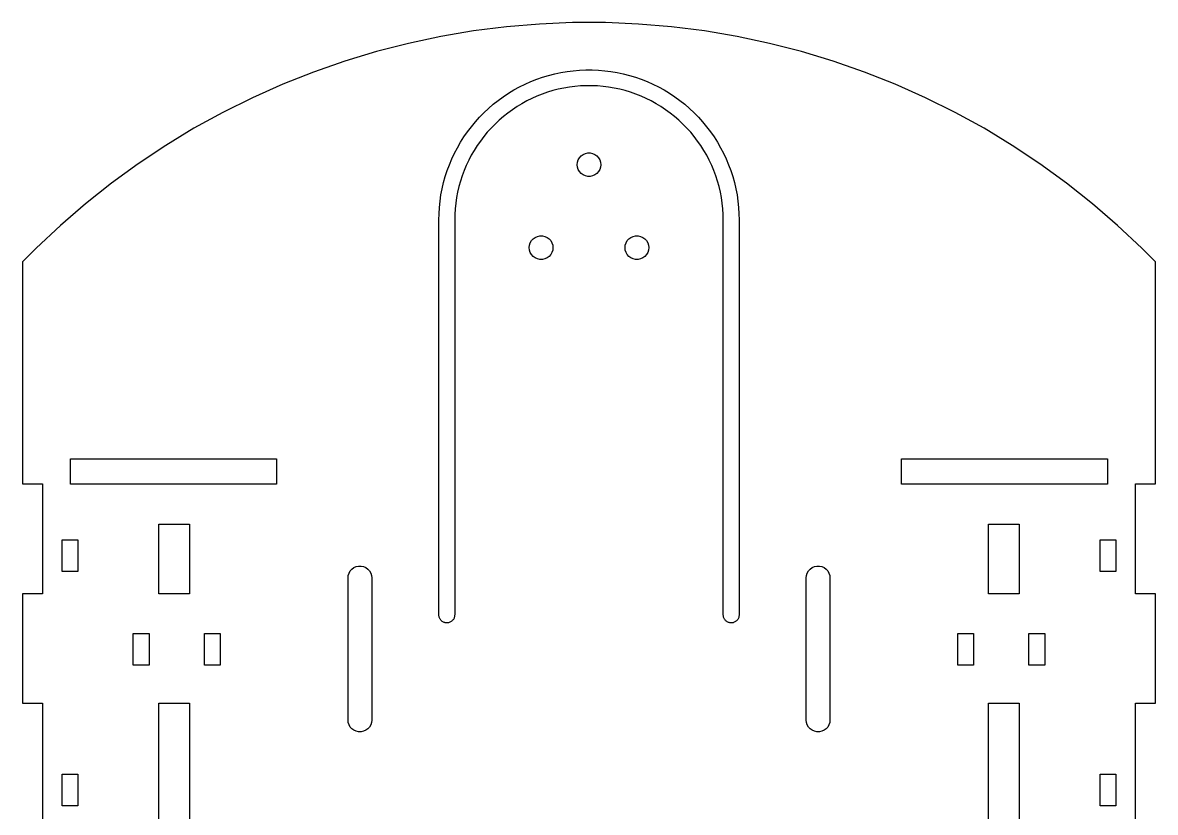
# Model space of a CAD drawing. Header units: metres. Extents: x -72 to 72, y -100 to 100.
# Drawn here: x -71.7 to 71.7, y 0 to 100 of the extents above; entities that cross this region are included whole.
import ezdxf

# ---------------------------------------------------------------- set-up
doc = ezdxf.new("R2010")
doc.units = ezdxf.units.M

msp = doc.modelspace()

# ---------------------------------------------------------------- linework, layer by layer
for p, q in [((-14.6083, 98.9272), (-18.7381, 98.2287)), ((-10.4528, 99.4522), (-14.6083, 98.9272)), ((-6.27904, 99.8027), (-10.4528, 99.4522)), ((-2.09424, 99.9781), (-6.27904, 99.8027)), ((2.09424, 99.9781), (-2.09424, 99.9781)), ((6.27904, 99.8027), (2.09424, 99.9781)), ((10.4528, 99.4522), (6.27904, 99.8027)), ((14.6083, 98.9272), (10.4528, 99.4522)), ((18.7381, 98.2287), (14.6083, 98.9272)), ((-18.7381, 98.2287), (-22.8351, 97.3579)), ((22.8351, 97.3579), (18.7381, 98.2287)), ((-26.892, 96.3163), (-30.9017, 95.1056)), ((-22.8351, 97.3579), (-26.892, 96.3163)), ((26.892, 96.3163), (22.8351, 97.3579)), ((30.9017, 95.1056), (26.892, 96.3163)), ((-30.9017, 95.1056), (-34.8572, 93.7282)), ((34.8572, 93.7282), (30.9017, 95.1056)), ((-34.8572, 93.7282), (-38.7516, 92.1863)), ((-5.87131, 93.0701), (-5.10945, 93.3001)), ((-5.10945, 93.3001), (-4.33864, 93.498)), ((-4.33864, 93.498), (-3.56023, 93.6635)), ((-3.56023, 93.6635), (-2.77556, 93.7962)), ((-2.77556, 93.7962), (-1.98602, 93.8959)), ((-1.98602, 93.8959), (-1.19299, 93.9625)), ((-1.19299, 93.9625), (-0.39789, 93.9958)), ((-0.39789, 93.9958), (0.3979, 93.9958)), ((0.3979, 93.9958), (1.19301, 93.9625)), ((1.19301, 93.9625), (1.98604, 93.8959)), ((1.98604, 93.8959), (2.77557, 93.7962)), ((2.77557, 93.7962), (3.56024, 93.6635)), ((3.56024, 93.6635), (4.33865, 93.498)), ((4.33865, 93.498), (5.10947, 93.3001)), ((5.10947, 93.3001), (5.87132, 93.0701)), ((38.7516, 92.1863), (34.8572, 93.7282)), ((-38.7516, 92.1863), (-42.5779, 90.4827)), ((-9.49997, 91.4545), (-8.8026, 91.8379)), ((-8.8026, 91.8379), (-8.08978, 92.1917)), ((-8.08978, 92.1917), (-7.36278, 92.5154)), ((-7.36278, 92.5154), (-6.62285, 92.8083)), ((-6.62285, 92.8083), (-5.87131, 93.0701)), ((-2.48338, 91.8176), (-3.18546, 91.6989)), ((-1.77696, 91.9069), (-2.48338, 91.8176)), ((-1.06741, 91.9664), (-1.77696, 91.9069)), ((-0.356, 91.9963), (-1.06741, 91.9664)), ((0.35602, 91.9963), (-0.356, 91.9963)), ((1.06743, 91.9664), (0.35602, 91.9963)), ((1.77698, 91.9069), (1.06743, 91.9664)), ((2.4834, 91.8176), (1.77698, 91.9069)), ((3.18547, 91.6989), (2.4834, 91.8176)), ((5.87132, 93.0701), (6.62286, 92.8083)), ((6.62286, 92.8083), (7.36279, 92.5154)), ((7.36279, 92.5154), (8.0898, 92.1917)), ((8.0898, 92.1917), (8.80261, 91.8379)), ((8.80261, 91.8379), (9.49998, 91.4545)), ((42.5779, 90.4827), (38.7516, 92.1863)), ((-42.5779, 90.4827), (-46.3296, 88.6203)), ((-11.4874, 90.1341), (-10.8435, 90.6018)), ((-10.8435, 90.6018), (-10.1807, 91.0422)), ((-10.1807, 91.0422), (-9.49997, 91.4545)), ((-7.23822, 90.382), (-7.87601, 90.0655)), ((-6.58774, 90.6717), (-7.23822, 90.382)), ((-5.9257, 90.9338), (-6.58774, 90.6717)), ((-5.25327, 91.168), (-5.9257, 90.9338)), ((-4.57161, 91.3737), (-5.25327, 91.168)), ((-3.88194, 91.5508), (-4.57161, 91.3737)), ((-3.18546, 91.6989), (-3.88194, 91.5508)), ((3.88196, 91.5508), (3.18547, 91.6989)), ((4.57162, 91.3737), (3.88196, 91.5508)), ((5.25328, 91.168), (4.57162, 91.3737)), ((5.92572, 90.9338), (5.25328, 91.168)), ((6.58775, 90.6717), (5.92572, 90.9338)), ((7.23824, 90.382), (6.58775, 90.6717)), ((7.87602, 90.0655), (7.23824, 90.382)), ((9.49998, 91.4545), (10.1807, 91.0422)), ((10.1807, 91.0422), (10.8436, 90.6018)), ((10.8436, 90.6018), (11.4874, 90.1341)), ((46.3296, 88.6203), (42.5779, 90.4827)), ((-13.2936, 88.575), (-12.7135, 89.1198)), ((-12.7135, 89.1198), (-12.111, 89.6397)), ((-12.111, 89.6397), (-11.4874, 90.1341)), ((-9.7021, 88.9595), (-10.2782, 88.541)), ((-9.10904, 89.3536), (-9.7021, 88.9595)), ((-8.49997, 89.7224), (-9.10904, 89.3536)), ((-7.87601, 90.0655), (-8.49997, 89.7224)), ((8.49998, 89.7224), (7.87602, 90.0655)), ((9.10905, 89.3536), (8.49998, 89.7224)), ((9.70212, 88.9595), (9.10905, 89.3536)), ((10.2782, 88.541), (9.70212, 88.9595)), ((11.4874, 90.1341), (12.1111, 89.6397)), ((12.1111, 89.6397), (12.7135, 89.1198)), ((12.7135, 89.1198), (13.2936, 88.575)), ((-46.3296, 88.6203), (-50, 86.6025)), ((-14.3829, 87.415), (-13.8504, 88.0064)), ((-13.8504, 88.0064), (-13.2936, 88.575)), ((-11.3752, 87.6335), (-11.8943, 87.146)), ((-10.8362, 88.0987), (-11.3752, 87.6335)), ((-10.2782, 88.541), (-10.8362, 88.0987)), ((10.8362, 88.0987), (10.2782, 88.541)), ((11.3752, 87.6335), (10.8362, 88.0987)), ((11.8943, 87.146), (11.3752, 87.6335)), ((13.2936, 88.575), (13.8504, 88.0064)), ((13.8504, 88.0064), (14.3829, 87.415)), ((50, 86.6025), (46.3296, 88.6203)), ((-50, 86.6025), (-53.5827, 84.4328)), ((-15.8255, 85.5144), (-15.3713, 86.1679)), ((-15.3713, 86.1679), (-14.8902, 86.8018)), ((-14.8902, 86.8018), (-14.3829, 87.415)), ((-12.8689, 86.1081), (-13.3228, 85.5595)), ((-12.3924, 86.6373), (-12.8689, 86.1081)), ((-11.8943, 87.146), (-12.3924, 86.6373)), ((12.3925, 86.6373), (11.8943, 87.146)), ((12.8689, 86.1081), (12.3925, 86.6373)), ((13.3228, 85.5595), (12.8689, 86.1081)), ((14.3829, 87.415), (14.8902, 86.8018)), ((14.8902, 86.8018), (15.3713, 86.1679)), ((15.3713, 86.1679), (15.8255, 85.5144)), ((53.5827, 84.4328), (50, 86.6025)), ((-16.6498, 84.1533), (-16.2519, 84.8425)), ((-16.2519, 84.8425), (-15.8255, 85.5144)), ((-13.7533, 84.9923), (-14.1596, 84.4077)), ((-13.3228, 85.5595), (-13.7533, 84.9923)), ((13.7533, 84.9923), (13.3228, 85.5595)), ((14.1597, 84.4077), (13.7533, 84.9923)), ((15.8255, 85.5144), (16.2519, 84.8425)), ((16.2519, 84.8425), (16.6498, 84.1533)), ((-53.5827, 84.4328), (-57.0714, 82.1149)), ((-17.3574, 82.728), (-17.0185, 83.4481)), ((-17.0185, 83.4481), (-16.6498, 84.1533)), ((-14.8972, 83.1898), (-15.2271, 82.5588)), ((-14.5412, 83.8065), (-14.8972, 83.1898)), ((-14.1596, 84.4077), (-14.5412, 83.8065)), ((-1.00368, 83.1147), (-0.74997, 83.299)), ((-0.74997, 83.299), (-0.4635, 83.4266)), ((-0.4635, 83.4266), (-0.15677, 83.4918)), ((-0.15677, 83.4918), (0.15678, 83.4918)), ((0.15678, 83.4918), (0.46352, 83.4266)), ((0.46352, 83.4266), (0.75, 83.299)), ((0.75, 83.299), (1.00369, 83.1147)), ((14.5412, 83.8065), (14.1597, 84.4077)), ((14.8972, 83.1898), (14.5412, 83.8065)), ((15.2271, 82.5588), (14.8972, 83.1898)), ((16.6498, 84.1533), (17.0185, 83.4481)), ((17.0185, 83.4481), (17.3574, 82.728)), ((57.0714, 82.1149), (53.5827, 84.4328)), ((-57.0714, 82.1149), (-60.4599, 79.653)), ((-17.9431, 81.2485), (-17.6657, 81.9944)), ((-17.6657, 81.9944), (-17.3574, 82.728)), ((-15.5303, 81.9145), (-15.8062, 81.2581)), ((-15.2271, 82.5588), (-15.5303, 81.9145)), ((-1.49997, 82), (-1.46719, 82.3119)), ((-1.46719, 81.6881), (-1.49997, 82)), ((-1.46719, 82.3119), (-1.3703, 82.6101)), ((-1.3703, 82.6101), (-1.2135, 82.8817)), ((-1.2135, 82.8817), (-1.00368, 83.1147)), ((1.00369, 83.1147), (1.21352, 82.8817)), ((1.21352, 82.8817), (1.37032, 82.6101)), ((1.37032, 82.6101), (1.46721, 82.3119)), ((1.46721, 82.3119), (1.5, 82)), ((1.5, 82), (1.46721, 81.6881)), ((15.5303, 81.9145), (15.2271, 82.5588)), ((15.8062, 81.2581), (15.5303, 81.9145)), ((17.3574, 82.728), (17.6657, 81.9944)), ((17.6657, 81.9944), (17.9431, 81.2485)), ((60.4599, 79.653), (57.0714, 82.1149)), ((-18.4031, 79.7251), (-18.1891, 80.4916)), ((-18.1891, 80.4916), (-17.9431, 81.2485)), ((-16.0544, 80.5907), (-16.2744, 79.9135)), ((-15.8062, 81.2581), (-16.0544, 80.5907)), ((-1.3703, 81.3899), (-1.46719, 81.6881)), ((-1.2135, 81.1183), (-1.3703, 81.3899)), ((-1.00368, 80.8853), (-1.2135, 81.1183)), ((-0.74999, 80.701), (-1.00368, 80.8853)), ((-0.4635, 80.5734), (-0.74999, 80.701)), ((-0.15677, 80.5082), (-0.4635, 80.5734)), ((0.15678, 80.5082), (-0.15677, 80.5082)), ((0.46352, 80.5734), (0.15678, 80.5082)), ((0.75, 80.701), (0.46352, 80.5734)), ((1.00369, 80.8853), (0.75, 80.701)), ((1.21352, 81.1183), (1.00369, 80.8853)), ((1.37032, 81.3899), (1.21352, 81.1183)), ((1.46721, 81.6881), (1.37032, 81.3899)), ((16.0544, 80.5907), (15.8062, 81.2581)), ((16.2744, 79.9135), (16.0544, 80.5907)), ((17.9431, 81.2485), (18.1891, 80.4916)), ((18.1891, 80.4916), (18.4031, 79.7251)), ((-60.4599, 79.653), (-63.7424, 77.0513)), ((-18.7339, 78.1686), (-18.5848, 78.9503)), ((-18.5848, 78.9503), (-18.4031, 79.7251)), ((-16.4659, 79.2277), (-16.6285, 78.5345)), ((-16.2744, 79.9135), (-16.4659, 79.2277)), ((16.4659, 79.2277), (16.2744, 79.9135)), ((16.6285, 78.5345), (16.4659, 79.2277)), ((18.4031, 79.7251), (18.5848, 78.9503)), ((18.5848, 78.9503), (18.7339, 78.1686)), ((63.7424, 77.0513), (60.4599, 79.653)), ((-18.8502, 77.3813), (-18.7339, 78.1686)), ((-16.7619, 77.8351), (-16.8659, 77.1307)), ((-16.6285, 78.5345), (-16.7619, 77.8351)), ((16.7619, 77.8351), (16.6285, 78.5345)), ((16.8659, 77.1307), (16.7619, 77.8351)), ((18.7339, 78.1686), (18.8502, 77.3813)), ((-63.7424, 77.0513), (-66.9131, 74.3145)), ((-18.9833, 75.7956), (-18.9333, 76.5899)), ((-18.9333, 76.5899), (-18.8502, 77.3813)), ((-16.9404, 76.4225), (-16.9851, 75.7119)), ((-16.8659, 77.1307), (-16.9404, 76.4225)), ((16.9404, 76.4225), (16.8659, 77.1307)), ((16.9851, 75.7119), (16.9404, 76.4225)), ((18.8502, 77.3813), (18.9333, 76.5899)), ((18.9333, 76.5899), (18.9833, 75.7956)), ((66.9131, 74.3145), (63.7424, 77.0513)), ((-19, 75), (-18.9833, 75.7956)), ((-18.9991, 24.9581), (-19, 75)), ((-16.9851, 75.7119), (-17, 75)), ((-17, 75), (-17, 25)), ((17, 75), (16.9851, 75.7119)), ((17.0009, 24.9581), (17, 75)), ((18.9833, 75.7956), (19, 75)), ((19, 75), (19, 25)), ((-66.9131, 74.3145), (-69.9663, 71.4473)), ((69.9663, 71.4473), (66.9131, 74.3145)), ((-7.56216, 71.5), (-7.52939, 71.8119)), ((-7.52939, 71.8119), (-7.4325, 72.1101)), ((-7.4325, 72.1101), (-7.2757, 72.3817)), ((-7.2757, 72.3817), (-7.06587, 72.6147)), ((-7.06587, 72.6147), (-6.81216, 72.799)), ((-6.81216, 72.799), (-6.5257, 72.9266)), ((-6.5257, 72.9266), (-6.21896, 72.9918)), ((-6.21896, 72.9918), (-5.90538, 72.9918)), ((-5.90538, 72.9918), (-5.59865, 72.9266)), ((-5.59865, 72.9266), (-5.31216, 72.799)), ((-5.31216, 72.799), (-5.05847, 72.6147)), ((-5.05847, 72.6147), (-4.84865, 72.3817)), ((-4.84865, 72.3817), (-4.69185, 72.1101)), ((-4.69185, 72.1101), (-4.59496, 71.8119)), ((-4.59496, 71.8119), (-4.56216, 71.5)), ((4.56216, 71.5), (4.59496, 71.8119)), ((4.59496, 71.8119), (4.69185, 72.1101)), ((4.69185, 72.1101), (4.84865, 72.3817)), ((4.84865, 72.3817), (5.05847, 72.6147)), ((5.05847, 72.6147), (5.31216, 72.799)), ((5.31216, 72.799), (5.59865, 72.9266)), ((5.59865, 72.9266), (5.90538, 72.9918)), ((5.90538, 72.9918), (6.21896, 72.9918)), ((6.21896, 72.9918), (6.5257, 72.9266)), ((6.5257, 72.9266), (6.81216, 72.799)), ((6.81216, 72.799), (7.06587, 72.6147)), ((7.06587, 72.6147), (7.2757, 72.3817)), ((7.2757, 72.3817), (7.4325, 72.1101)), ((7.4325, 72.1101), (7.52939, 71.8119)), ((7.52939, 71.8119), (7.56216, 71.5)), ((-69.9663, 71.4473), (-71.686, 69.6912)), ((-7.52939, 71.1881), (-7.56216, 71.5)), ((-7.4325, 70.8899), (-7.52939, 71.1881)), ((-7.2757, 70.6183), (-7.4325, 70.8899)), ((-7.06587, 70.3853), (-7.2757, 70.6183)), ((-6.81216, 70.201), (-7.06587, 70.3853)), ((-5.05847, 70.3853), (-5.31216, 70.201)), ((-4.84865, 70.6183), (-5.05847, 70.3853)), ((-4.69185, 70.8899), (-4.84865, 70.6183)), ((-4.59496, 71.1881), (-4.69185, 70.8899)), ((-4.56216, 71.5), (-4.59496, 71.1881)), ((4.59494, 71.1881), (4.56216, 71.5)), ((4.69183, 70.8899), (4.59494, 71.1881)), ((4.84863, 70.6183), (4.69183, 70.8899)), ((5.05846, 70.3853), (4.84863, 70.6183)), ((5.31215, 70.201), (5.05846, 70.3853)), ((7.06586, 70.3853), (6.81215, 70.201)), ((7.27568, 70.6183), (7.06586, 70.3853)), ((7.43248, 70.8899), (7.27568, 70.6183)), ((7.52937, 71.1881), (7.43248, 70.8899)), ((7.56216, 71.5), (7.52937, 71.1881)), ((71.686, 69.6912), (69.9663, 71.4473)), ((-71.686, 69.6912), (-71.686, 41.6)), ((-6.5257, 70.0734), (-6.81216, 70.201)), ((-6.21896, 70.0082), (-6.5257, 70.0734)), ((-5.90538, 70.0082), (-6.21896, 70.0082)), ((-5.59865, 70.0734), (-5.90538, 70.0082)), ((-5.31216, 70.201), (-5.59865, 70.0734)), ((5.59863, 70.0734), (5.31215, 70.201)), ((5.90536, 70.0082), (5.59863, 70.0734)), ((6.21895, 70.0082), (5.90536, 70.0082)), ((6.52568, 70.0734), (6.21895, 70.0082)), ((6.81215, 70.201), (6.52568, 70.0734)), ((71.686, 41.6001), (71.686, 69.6912)), ((-65.636, 41.55), (-65.636, 44.75)), ((-65.636, 44.75), (-39.55, 44.75)), ((-39.55, 44.75), (-39.55, 41.55)), ((39.55, 41.55), (39.55, 44.75)), ((39.55, 44.75), (65.636, 44.75)), ((65.636, 44.75), (65.636, 41.55)), ((-71.686, 41.6), (-69.1533, 41.6001)), ((-69.1533, 41.6001), (-69.1533, 27.6665)), ((69.1532, 41.6), (71.686, 41.6001)), ((69.1533, 27.6665), (69.1532, 41.6)), ((-39.55, 41.55), (-65.636, 41.55)), ((65.636, 41.55), (39.55, 41.55)), ((-54.451, 36.5), (-50.571, 36.5001)), ((-54.4509, 27.6665), (-54.451, 36.5)), ((-50.571, 36.5001), (-50.571, 27.6665)), ((50.5709, 36.5), (54.4509, 36.5001)), ((50.571, 27.6665), (50.5709, 36.5)), ((54.4509, 36.5001), (54.4509, 27.6665)), ((-66.686, 30.5), (-66.686, 34.5)), ((-66.686, 34.5), (-64.686, 34.5)), ((-64.686, 34.5), (-64.686, 30.5)), ((64.686, 30.5), (64.686, 34.5)), ((64.686, 34.5), (66.686, 34.5)), ((66.686, 34.5), (66.686, 30.5)), ((-64.686, 30.5), (-66.686, 30.5)), ((-30.4672, 30.0119), (-30.3703, 30.3101)), ((-30.3703, 30.3101), (-30.2135, 30.5817)), ((-30.2135, 30.5817), (-30.0037, 30.8147)), ((-30.0037, 30.8147), (-29.75, 30.999)), ((-29.75, 30.999), (-29.4635, 31.1266)), ((-29.4635, 31.1266), (-29.1568, 31.1918)), ((-29.1568, 31.1918), (-28.8432, 31.1918)), ((-28.8432, 31.1918), (-28.5365, 31.1266)), ((-28.5365, 31.1266), (-28.25, 30.999)), ((-28.25, 30.999), (-27.9963, 30.8147)), ((-27.9963, 30.8147), (-27.7865, 30.5817)), ((-27.7865, 30.5817), (-27.6297, 30.3101)), ((-27.6297, 30.3101), (-27.5328, 30.0119)), ((27.5328, 30.0119), (27.6297, 30.3101)), ((27.6297, 30.3101), (27.7865, 30.5817)), ((27.7865, 30.5817), (27.9963, 30.8147)), ((27.9963, 30.8147), (28.25, 30.999)), ((28.25, 30.999), (28.5365, 31.1266)), ((28.5365, 31.1266), (28.8432, 31.1918)), ((28.8432, 31.1918), (29.1568, 31.1918)), ((29.1568, 31.1918), (29.4635, 31.1266)), ((29.4635, 31.1266), (29.75, 30.999)), ((29.75, 30.999), (30.0037, 30.8147)), ((30.0037, 30.8147), (30.2135, 30.5817)), ((30.2135, 30.5817), (30.3703, 30.3101)), ((30.3703, 30.3101), (30.4672, 30.0119)), ((66.686, 30.5), (64.686, 30.5)), ((-30.5, 29.7), (-30.4672, 30.0119)), ((-30.5, 11.7), (-30.5, 29.7)), ((-27.5328, 30.0119), (-27.5, 29.7)), ((-27.5, 29.7), (-27.5, 11.7)), ((27.5, 29.7), (27.5328, 30.0119)), ((27.5, 11.7), (27.5, 29.7)), ((30.4672, 30.0119), (30.5, 29.7)), ((30.5, 29.7), (30.5, 11.7)), ((-69.1533, 27.6665), (-71.686, 27.6665)), ((-71.686, 27.6665), (-71.686, 13.8333)), ((-50.571, 27.6665), (-54.4509, 27.6665)), ((54.4509, 27.6665), (50.571, 27.6665)), ((71.686, 27.6665), (69.1533, 27.6665)), ((71.686, 13.8334), (71.686, 27.6665)), ((-18.9921, 24.8747), (-18.9991, 24.9581)), ((-18.9781, 24.7921), (-18.9921, 24.8747)), ((-18.9573, 24.711), (-18.9781, 24.7921)), ((-18.9298, 24.6319), (-18.9573, 24.711)), ((-18.8957, 24.5554), (-18.9298, 24.6319)), ((-18.8554, 24.482), (-18.8957, 24.5554)), ((-18.809, 24.4122), (-18.8554, 24.482)), ((-18.757, 24.3466), (-18.809, 24.4122)), ((-17.2163, 24.3789), (-17.271, 24.3155)), ((-17.1671, 24.4466), (-17.2163, 24.3789)), ((-17.1237, 24.5182), (-17.1671, 24.4466)), ((-17.0864, 24.5933), (-17.1237, 24.5182)), ((-17.0556, 24.6711), (-17.0864, 24.5933)), ((-17.0314, 24.7513), (-17.0556, 24.6711)), ((-17.014, 24.8332), (-17.0314, 24.7513)), ((-17.0035, 24.9163), (-17.014, 24.8332)), ((-17, 25), (-17.0035, 24.9163)), ((17.0079, 24.8747), (17.0009, 24.9581)), ((17.0218, 24.7921), (17.0079, 24.8747)), ((17.0427, 24.711), (17.0218, 24.7921)), ((17.0702, 24.6319), (17.0427, 24.711)), ((17.1043, 24.5554), (17.0702, 24.6319)), ((17.1446, 24.482), (17.1043, 24.5554)), ((17.191, 24.4122), (17.1446, 24.482)), ((17.243, 24.3466), (17.191, 24.4122)), ((18.7837, 24.3789), (18.7289, 24.3155)), ((18.8329, 24.4466), (18.7837, 24.3789)), ((18.8763, 24.5182), (18.8329, 24.4466)), ((18.9135, 24.5933), (18.8763, 24.5182)), ((18.9444, 24.6711), (18.9135, 24.5933)), ((18.9686, 24.7513), (18.9444, 24.6711)), ((18.986, 24.8332), (18.9686, 24.7513)), ((18.9965, 24.9163), (18.986, 24.8332)), ((19, 25), (18.9965, 24.9163)), ((-18.6997, 24.2855), (-18.757, 24.3466)), ((-18.6374, 24.2295), (-18.6997, 24.2855)), ((-18.5707, 24.1789), (-18.6374, 24.2295)), ((-18.5, 24.134), (-18.5707, 24.1789)), ((-18.4258, 24.0952), (-18.5, 24.134)), ((-18.3486, 24.0627), (-18.4258, 24.0952)), ((-18.2689, 24.0368), (-18.3486, 24.0627)), ((-18.1874, 24.0177), (-18.2689, 24.0368)), ((-18.1045, 24.0055), (-18.1874, 24.0177)), ((-18.0209, 24.0002), (-18.1045, 24.0055)), ((-17.9372, 24.002), (-18.0209, 24.0002)), ((-17.8539, 24.0107), (-17.9372, 24.002)), ((-17.7716, 24.0264), (-17.8539, 24.0107)), ((-17.691, 24.049), (-17.7716, 24.0264)), ((-17.6125, 24.0781), (-17.691, 24.049)), ((-17.5367, 24.1138), (-17.6125, 24.0781)), ((-17.4642, 24.1557), (-17.5367, 24.1138)), ((-17.3954, 24.2035), (-17.4642, 24.1557)), ((-17.3309, 24.2569), (-17.3954, 24.2035)), ((-17.271, 24.3155), (-17.3309, 24.2569)), ((17.3003, 24.2855), (17.243, 24.3466)), ((17.3625, 24.2295), (17.3003, 24.2855)), ((17.4293, 24.1789), (17.3625, 24.2295)), ((17.5, 24.134), (17.4293, 24.1789)), ((17.5742, 24.0952), (17.5, 24.134)), ((17.6514, 24.0627), (17.5742, 24.0952)), ((17.7311, 24.0368), (17.6514, 24.0627)), ((17.8126, 24.0177), (17.7311, 24.0368)), ((17.8954, 24.0055), (17.8126, 24.0177)), ((17.979, 24.0002), (17.8954, 24.0055)), ((18.0628, 24.002), (17.979, 24.0002)), ((18.1461, 24.0107), (18.0628, 24.002)), ((18.2283, 24.0264), (18.1461, 24.0107)), ((18.309, 24.049), (18.2283, 24.0264)), ((18.3875, 24.0781), (18.309, 24.049)), ((18.4633, 24.1138), (18.3875, 24.0781)), ((18.5358, 24.1557), (18.4633, 24.1138)), ((18.6046, 24.2035), (18.5358, 24.1557)), ((18.6691, 24.2569), (18.6046, 24.2035)), ((18.7289, 24.3155), (18.6691, 24.2569)), ((-57.686, 18.6667), (-57.686, 22.6667)), ((-57.686, 22.6667), (-55.686, 22.6667)), ((-55.686, 22.6667), (-55.686, 18.6667)), ((-48.686, 18.6667), (-48.686, 22.6667)), ((-48.686, 22.6667), (-46.686, 22.6667)), ((-46.686, 22.6667), (-46.686, 18.6667)), ((46.686, 18.6667), (46.686, 22.6667)), ((46.686, 22.6667), (48.686, 22.6667)), ((48.686, 22.6667), (48.686, 18.6667)), ((55.686, 18.6667), (55.686, 22.6667)), ((55.686, 22.6667), (57.686, 22.6667)), ((57.686, 22.6667), (57.686, 18.6667)), ((-55.686, 18.6667), (-57.686, 18.6667)), ((-46.686, 18.6667), (-48.686, 18.6667)), ((48.686, 18.6667), (46.686, 18.6667)), ((57.686, 18.6667), (55.686, 18.6667)), ((-71.686, 13.8333), (-69.1533, 13.8334)), ((-69.1533, 13.8334), (-69.1532, -2.86674)), ((-54.451, 13.8333), (-50.571, 13.8334)), ((-54.451, -2.86674), (-54.451, 13.8333)), ((-50.571, 13.8334), (-50.5709, -2.86668)), ((50.5709, 13.8333), (54.4509, 13.8334)), ((50.571, -2.86679), (50.5709, 13.8333)), ((54.4509, 13.8334), (54.4509, -2.86685)), ((69.1532, 13.8333), (71.686, 13.8334)), ((69.1533, -2.86685), (69.1532, 13.8333)), ((-30.4672, 11.3881), (-30.5, 11.7)), ((-27.5, 11.7), (-27.5328, 11.3881)), ((27.5328, 11.3881), (27.5, 11.7)), ((30.5, 11.7), (30.4672, 11.3881)), ((-30.3703, 11.0899), (-30.4672, 11.3881)), ((-30.2135, 10.8183), (-30.3703, 11.0899)), ((-30.0037, 10.5853), (-30.2135, 10.8183)), ((-29.75, 10.401), (-30.0037, 10.5853)), ((-29.4635, 10.2734), (-29.75, 10.401)), ((-29.1568, 10.2082), (-29.4635, 10.2734)), ((-28.8432, 10.2082), (-29.1568, 10.2082)), ((-28.5365, 10.2734), (-28.8432, 10.2082)), ((-28.25, 10.401), (-28.5365, 10.2734)), ((-27.9963, 10.5853), (-28.25, 10.401)), ((-27.7865, 10.8183), (-27.9963, 10.5853)), ((-27.6297, 11.0899), (-27.7865, 10.8183)), ((-27.5328, 11.3881), (-27.6297, 11.0899)), ((27.6297, 11.0899), (27.5328, 11.3881)), ((27.7865, 10.8183), (27.6297, 11.0899)), ((27.9963, 10.5853), (27.7865, 10.8183)), ((28.25, 10.401), (27.9963, 10.5853)), ((28.5365, 10.2734), (28.25, 10.401)), ((28.8432, 10.2082), (28.5365, 10.2734)), ((29.1568, 10.2082), (28.8432, 10.2082)), ((29.4635, 10.2734), (29.1568, 10.2082)), ((29.75, 10.401), (29.4635, 10.2734)), ((30.0037, 10.5853), (29.75, 10.401)), ((30.2135, 10.8183), (30.0037, 10.5853)), ((30.3703, 11.0899), (30.2135, 10.8183)), ((30.4672, 11.3881), (30.3703, 11.0899)), ((-66.686, 0.84363), (-66.686, 4.84363)), ((-66.686, 4.84363), (-64.686, 4.84363)), ((-64.686, 4.84363), (-64.686, 0.84363)), ((64.686, 0.84363), (64.686, 4.84363)), ((64.686, 4.84363), (66.686, 4.84363)), ((66.686, 4.84363), (66.686, 0.84363)), ((-64.686, 0.84363), (-66.686, 0.84363)), ((66.686, 0.84363), (64.686, 0.84363))]:
    msp.add_line(p, q)

doc.saveas('drawing.dxf')
